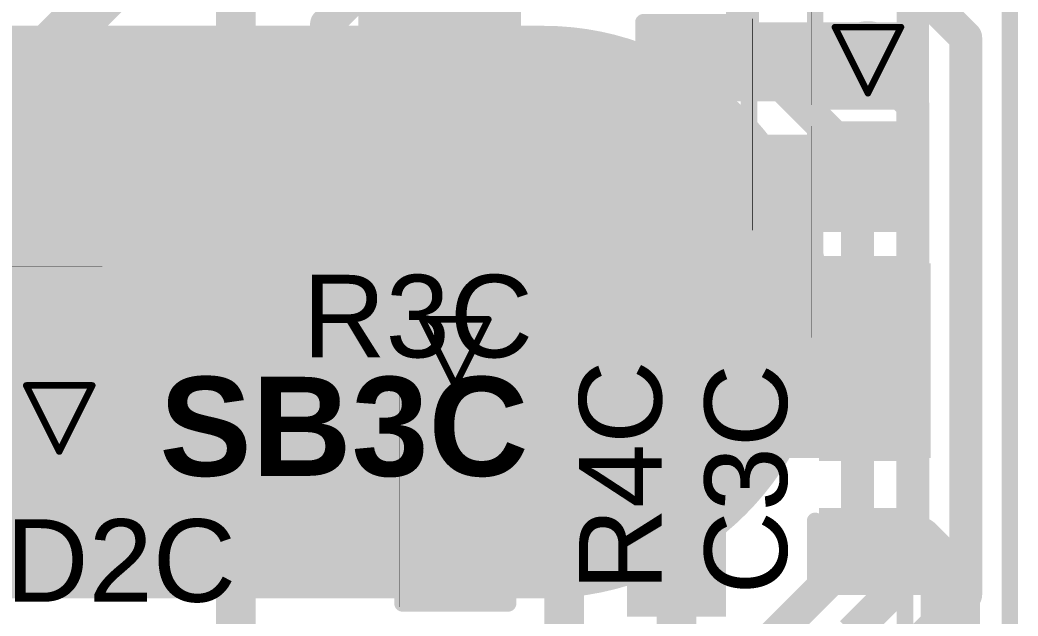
# Model space of a CAD drawing. Header units: inches. Extents: x -4.2 to 12.6, y -6.1 to 3.
# Drawn here: x -1.839 to -1.5366, y -4.9446 to -4.7641 of the extents above; entities that cross this region are included whole.
import ezdxf

# ---------------------------------------------------------------- set-up
doc = ezdxf.new("R2010")
doc.units = ezdxf.units.IN
doc.header["$MEASUREMENT"] = 0
for name, color, linetype in [('Board Outline', 216, 'Continuous'), ('Bottom Layer', 5, 'Continuous'), ('Bottom Overlay', 54, 'Continuous'), ('Bottom Paste', 16, 'Continuous'), ('Drill Drawing', 1, 'Continuous'), ('Flex_Ribbon Bottom Coverlay', 6, 'Continuous'), ('Flex_Ribbon Top Overlay', 2, 'Continuous'), ('Top Layer', 1, 'Continuous'), ('Top Paste', 8, 'Continuous'), ('Top Solder', 216, 'Continuous'), ('Via Holes', 16, 'Continuous')]:
    doc.layers.add(name, color=color, linetype=linetype)
doc.styles.add('Arial', font='', dxfattribs={"height": 0.2})
doc.styles.add('Arial_Bold', font='', dxfattribs={"height": 0.2})
doc.styles.get('Arial').set_extended_font_data('Arial')
doc.styles.get('Arial_Bold').set_extended_font_data('Arial', bold=True)

# ---------------------------------------------------------------- blocks, each defined once
blk = doc.blocks.new('14_TSSOP_40')
at = {"layer": 'Flex_Ribbon Top Overlay'}
blk.add_hatch(color=2, dxfattribs=at).paths.add_polyline_path([(-0.0840002, 0.0679998), (-0.0730002, 0.0679998), (-0.0730002, 0.0859998), (-0.0840002, 0.0859998)])
at = {"layer": 'Top Layer'}
for points in [[(-0.1299212, 0.08562995), (-0.0885826, 0.08562995), (-0.0885826, 0.06791345), (-0.1299212, 0.06791345)], [(0.0885827, 0.08562995), (0.1299213, 0.08562995), (0.1299213, 0.06791345), (0.0885827, 0.06791345)], [(-0.1299212, 0.06003935), (-0.0885826, 0.06003935), (-0.0885826, 0.04232285), (-0.1299212, 0.04232285)], [(0.0885827, 0.06003945), (0.1299213, 0.06003945), (0.1299213, 0.04232295), (0.0885827, 0.04232295)], [(-0.1299212, 0.03444885), (-0.0885826, 0.03444885), (-0.0885826, 0.01673235), (-0.1299212, 0.01673235)], [(0.0885827, 0.03444885), (0.1299213, 0.03444885), (0.1299213, 0.01673235), (0.0885827, 0.01673235)], [(-0.1299212, 0.00885825), (-0.0885826, 0.00885825), (-0.0885826, -0.00885825), (-0.1299212, -0.00885825)], [(0.0885827, 0.00885835), (0.1299213, 0.00885835), (0.1299213, -0.00885815), (0.0885827, -0.00885815)], [(-0.1299212, -0.01673225), (-0.0885826, -0.01673225), (-0.0885826, -0.03444875), (-0.1299212, -0.03444875)], [(0.0885827, -0.01673225), (0.1299213, -0.01673225), (0.1299213, -0.03444875), (0.0885827, -0.03444875)], [(-0.1299212, -0.04232285), (-0.0885826, -0.04232285), (-0.0885826, -0.06003935), (-0.1299212, -0.06003935)], [(0.0885827, -0.04232275), (0.1299213, -0.04232275), (0.1299213, -0.06003925), (0.0885827, -0.06003925)], [(-0.1299212, -0.06791335), (-0.0885826, -0.06791335), (-0.0885826, -0.08562985), (-0.1299212, -0.08562985)], [(0.0885827, -0.06791335), (0.1299213, -0.06791335), (0.1299213, -0.08562985), (0.0885827, -0.08562985)]]:
    blk.add_hatch(color=1, dxfattribs=at).paths.add_polyline_path(points)
at = {"layer": 'Top Paste'}
for points in [[(-0.1299212, 0.08562995), (-0.0885826, 0.08562995), (-0.0885826, 0.06791345), (-0.1299212, 0.06791345)], [(0.0885827, 0.08562995), (0.1299213, 0.08562995), (0.1299213, 0.06791345), (0.0885827, 0.06791345)], [(-0.1299212, 0.06003935), (-0.0885826, 0.06003935), (-0.0885826, 0.04232285), (-0.1299212, 0.04232285)], [(0.0885827, 0.06003945), (0.1299213, 0.06003945), (0.1299213, 0.04232295), (0.0885827, 0.04232295)], [(-0.1299212, 0.03444885), (-0.0885826, 0.03444885), (-0.0885826, 0.01673235), (-0.1299212, 0.01673235)], [(0.0885827, 0.03444885), (0.1299213, 0.03444885), (0.1299213, 0.01673235), (0.0885827, 0.01673235)], [(-0.1299212, 0.00885825), (-0.0885826, 0.00885825), (-0.0885826, -0.00885825), (-0.1299212, -0.00885825)], [(0.0885827, 0.00885835), (0.1299213, 0.00885835), (0.1299213, -0.00885815), (0.0885827, -0.00885815)], [(-0.1299212, -0.01673225), (-0.0885826, -0.01673225), (-0.0885826, -0.03444875), (-0.1299212, -0.03444875)], [(0.0885827, -0.01673225), (0.1299213, -0.01673225), (0.1299213, -0.03444875), (0.0885827, -0.03444875)], [(-0.1299212, -0.04232285), (-0.0885826, -0.04232285), (-0.0885826, -0.06003935), (-0.1299212, -0.06003935)], [(0.0885827, -0.04232275), (0.1299213, -0.04232275), (0.1299213, -0.06003925), (0.0885827, -0.06003925)], [(-0.1299212, -0.06791335), (-0.0885826, -0.06791335), (-0.0885826, -0.08562985), (-0.1299212, -0.08562985)], [(0.0885827, -0.06791335), (0.1299213, -0.06791335), (0.1299213, -0.08562985), (0.0885827, -0.08562985)]]:
    blk.add_hatch(color=8, dxfattribs=at).paths.add_polyline_path(points)
at = {"layer": 'Top Solder'}
for points in [[(-0.1339212, 0.08962995), (-0.0845826, 0.08962995), (-0.0845826, 0.06391345), (-0.1339212, 0.06391345)], [(-0.1339212, 0.08962995), (-0.0845826, 0.08962995), (-0.0845826, 0.06391345), (-0.1339212, 0.06391345)], [(0.0845827, 0.08962995), (0.1339213, 0.08962995), (0.1339213, 0.06391345), (0.0845827, 0.06391345)], [(0.0845827, 0.08962995), (0.1339213, 0.08962995), (0.1339213, 0.06391345), (0.0845827, 0.06391345)], [(-0.1339212, 0.06403935), (-0.0845826, 0.06403935), (-0.0845826, 0.03832285), (-0.1339212, 0.03832285)], [(-0.1339212, 0.06403935), (-0.0845826, 0.06403935), (-0.0845826, 0.03832285), (-0.1339212, 0.03832285)], [(0.0845827, 0.06403945), (0.1339213, 0.06403945), (0.1339213, 0.03832295), (0.0845827, 0.03832295)], [(0.0845827, 0.06403945), (0.1339213, 0.06403945), (0.1339213, 0.03832295), (0.0845827, 0.03832295)], [(-0.1339212, 0.03844885), (-0.0845826, 0.03844885), (-0.0845826, 0.01273235), (-0.1339212, 0.01273235)], [(-0.1339212, 0.03844885), (-0.0845826, 0.03844885), (-0.0845826, 0.01273235), (-0.1339212, 0.01273235)], [(0.0845827, 0.03844885), (0.1339213, 0.03844885), (0.1339213, 0.01273235), (0.0845827, 0.01273235)], [(0.0845827, 0.03844885), (0.1339213, 0.03844885), (0.1339213, 0.01273235), (0.0845827, 0.01273235)], [(-0.1339212, 0.01285825), (-0.0845826, 0.01285825), (-0.0845826, -0.01285825), (-0.1339212, -0.01285825)], [(-0.1339212, 0.01285825), (-0.0845826, 0.01285825), (-0.0845826, -0.01285825), (-0.1339212, -0.01285825)], [(0.0845827, 0.01285835), (0.1339213, 0.01285835), (0.1339213, -0.01285815), (0.0845827, -0.01285815)], [(0.0845827, 0.01285835), (0.1339213, 0.01285835), (0.1339213, -0.01285815), (0.0845827, -0.01285815)], [(-0.1339212, -0.01273225), (-0.0845826, -0.01273225), (-0.0845826, -0.03844875), (-0.1339212, -0.03844875)], [(-0.1339212, -0.01273225), (-0.0845826, -0.01273225), (-0.0845826, -0.03844875), (-0.1339212, -0.03844875)], [(0.0845827, -0.01273225), (0.1339213, -0.01273225), (0.1339213, -0.03844875), (0.0845827, -0.03844875)], [(0.0845827, -0.01273225), (0.1339213, -0.01273225), (0.1339213, -0.03844875), (0.0845827, -0.03844875)], [(-0.1339212, -0.03832285), (-0.0845826, -0.03832285), (-0.0845826, -0.06403935), (-0.1339212, -0.06403935)], [(-0.1339212, -0.03832285), (-0.0845826, -0.03832285), (-0.0845826, -0.06403935), (-0.1339212, -0.06403935)], [(0.0845827, -0.03832275), (0.1339213, -0.03832275), (0.1339213, -0.06403925), (0.0845827, -0.06403925)], [(0.0845827, -0.03832275), (0.1339213, -0.03832275), (0.1339213, -0.06403925), (0.0845827, -0.06403925)], [(-0.1339212, -0.06391335), (-0.0845826, -0.06391335), (-0.0845826, -0.08962985), (-0.1339212, -0.08962985)], [(-0.1339212, -0.06391335), (-0.0845826, -0.06391335), (-0.0845826, -0.08962985), (-0.1339212, -0.08962985)], [(0.0845827, -0.06391335), (0.1339213, -0.06391335), (0.1339213, -0.08962985), (0.0845827, -0.08962985)], [(0.0845827, -0.06391335), (0.1339213, -0.06391335), (0.1339213, -0.08962985), (0.0845827, -0.08962985)]]:
    blk.add_hatch(color=216, dxfattribs=at).paths.add_polyline_path(points)
at = {"layer": 'Flex_Ribbon Top Overlay'}
for points, const_width in [([(-0.09, 0.1), (-0.09, 0.092)], 0.005), ([(0.0900001, 0.1), (-0.09, 0.1)], 0.005), ([(0.0900001, 0.1), (0.0900001, 0.092)], 0.005), ([(-0.141, 0.082), (-0.141, 0.072)], 0.007874), ([(-0.136, 0.077), (-0.141, 0.082)], 0.007874), ([(-0.136, 0.077), (-0.141, 0.072)], 0.007874), ([(-0.09, -0.0919999), (-0.09, -0.0999999)], 0.005), ([(0.0900001, -0.0919999), (0.0900001, -0.0999999)], 0.005), ([(0.0900001, -0.0999999), (-0.09, -0.0999999)], 0.005)]:
    blk.add_lwpolyline(points, dxfattribs=dict(at, const_width=const_width))
for points, const_width in [([(-0.09125, 0.1, 1), (-0.08875, 0.1, 1)], 0.0025), ([(-0.09125, 0.1, 1), (-0.08875, 0.1, 1)], 0.0025), ([(0.0887501, 0.1, 1), (0.0912501, 0.1, 1)], 0.0025), ([(0.0887501, 0.1, 1), (0.0912501, 0.1, 1)], 0.0025), ([(-0.09125, 0.092, 1), (-0.08875, 0.092, 1)], 0.0025), ([(0.0887501, 0.092, 1), (0.0912501, 0.092, 1)], 0.0025), ([(-0.1429685, 0.082, 1), (-0.1390315, 0.082, 1)], 0.003937), ([(-0.1429685, 0.082, 1), (-0.1390315, 0.082, 1)], 0.003937), ([(-0.1379685, 0.077, 1), (-0.1340315, 0.077, 1)], 0.003937), ([(-0.1379685, 0.077, 1), (-0.1340315, 0.077, 1)], 0.003937), ([(-0.1429685, 0.072, 1), (-0.1390315, 0.072, 1)], 0.003937), ([(-0.1429685, 0.072, 1), (-0.1390315, 0.072, 1)], 0.003937), ([(-0.09125, -0.0919999, 1), (-0.08875, -0.0919999, 1)], 0.0025), ([(0.0887501, -0.0919999, 1), (0.0912501, -0.0919999, 1)], 0.0025), ([(-0.09125, -0.0999999, 1), (-0.08875, -0.0999999, 1)], 0.0025), ([(-0.09125, -0.0999999, 1), (-0.08875, -0.0999999, 1)], 0.0025), ([(0.0887501, -0.0999999, 1), (0.0912501, -0.0999999, 1)], 0.0025), ([(0.0887501, -0.0999999, 1), (0.0912501, -0.0999999, 1)], 0.0025)]:
    blk.add_lwpolyline(points, format="xyb", close=True, dxfattribs=dict(at, const_width=const_width))
blk = doc.blocks.new('S______B______0402_82')
at = {"layer": 'Top Layer'}
for points in [[(-0.0275, -0.0125), (-0.0275, 0.0125), (-0.0095, 0.0125), (-0.0095, -0.0125)], [(0.0095, -0.0125), (0.0095, 0.0125), (0.0275, 0.0125), (0.0275, -0.0125)]]:
    blk.add_hatch(color=1, dxfattribs=at).paths.add_polyline_path(points)
at = {"layer": 'Top Paste'}
for points in [[(-0.0275, -0.0125), (-0.0275, 0.0125), (-0.0095, 0.0125), (-0.0095, -0.0125)], [(0.0095, -0.0125), (0.0095, 0.0125), (0.0275, 0.0125), (0.0275, -0.0125)]]:
    blk.add_hatch(color=8, dxfattribs=at).paths.add_polyline_path(points)
at = {"layer": 'Top Solder'}
for points in [[(-0.0296654, -0.0146654), (-0.0296654, 0.0146654), (-0.0073346, 0.0146654), (-0.0073346, -0.0146654)], [(-0.0296654, -0.0146654), (-0.0296654, 0.0146654), (-0.0073346, 0.0146654), (-0.0073346, -0.0146654)], [(0.0073346, -0.0146654), (0.0073346, 0.0146654), (0.0296654, 0.0146654), (0.0296654, -0.0146654)], [(0.0073346, -0.0146654), (0.0073346, 0.0146654), (0.0296654, 0.0146654), (0.0296654, -0.0146654)]]:
    blk.add_hatch(color=216, dxfattribs=at).paths.add_polyline_path(points)
at = {"layer": 'Flex_Ribbon Top Overlay'}
for points, const_width in [([(-0.031, 0.016), (-0.031, -0.016)], 0.005), ([(0.031, 0.016), (-0.031, 0.016)], 0.005), ([(0.031, 0.016), (0.031, -0.016)], 0.005), ([(0.031, -0.016), (-0.031, -0.016)], 0.005), ([(0.032, -0.017), (-0.032, -0.017)], 0.000127)]:
    blk.add_lwpolyline(points, dxfattribs=dict(at, const_width=const_width))
for points, const_width in [([(-0.03225, 0.016, 1), (-0.02975, 0.016, 1)], 0.0025), ([(-0.03225, 0.016, 1), (-0.02975, 0.016, 1)], 0.0025), ([(0.02975, 0.016, 1), (0.03225, 0.016, 1)], 0.0025), ([(0.02975, 0.016, 1), (0.03225, 0.016, 1)], 0.0025), ([(-0.03225, -0.016, 1), (-0.02975, -0.016, 1)], 0.0025), ([(-0.03225, -0.016, 1), (-0.02975, -0.016, 1)], 0.0025), ([(0.02975, -0.016, 1), (0.03225, -0.016, 1)], 0.0025), ([(0.02975, -0.016, 1), (0.03225, -0.016, 1)], 0.0025), ([(-0.0320317, -0.017, 1), (-0.0319683, -0.017, 1)], 6.35e-05), ([(0.0319683, -0.017, 1), (0.0320317, -0.017, 1)], 6.35e-05)]:
    blk.add_lwpolyline(points, format="xyb", close=True, dxfattribs=dict(at, const_width=const_width))
blk = doc.blocks.new('S______B______0402_89')
at = {"layer": 'Top Layer'}
for points in [[(-0.0275, -0.0125), (-0.0275, 0.0125), (-0.0095, 0.0125), (-0.0095, -0.0125)], [(0.0095, -0.0125), (0.0095, 0.0125), (0.0275, 0.0125), (0.0275, -0.0125)]]:
    blk.add_hatch(color=1, dxfattribs=at).paths.add_polyline_path(points)
at = {"layer": 'Top Paste'}
for points in [[(-0.0275, -0.0125), (-0.0275, 0.0125), (-0.0095, 0.0125), (-0.0095, -0.0125)], [(0.0095, -0.0125), (0.0095, 0.0125), (0.0275, 0.0125), (0.0275, -0.0125)]]:
    blk.add_hatch(color=8, dxfattribs=at).paths.add_polyline_path(points)
at = {"layer": 'Top Solder'}
for points in [[(-0.0296654, -0.0146654), (-0.0296654, 0.0146654), (-0.0073346, 0.0146654), (-0.0073346, -0.0146654)], [(-0.0296654, -0.0146654), (-0.0296654, 0.0146654), (-0.0073346, 0.0146654), (-0.0073346, -0.0146654)], [(0.0073346, -0.0146654), (0.0073346, 0.0146654), (0.0296654, 0.0146654), (0.0296654, -0.0146654)], [(0.0073346, -0.0146654), (0.0073346, 0.0146654), (0.0296654, 0.0146654), (0.0296654, -0.0146654)]]:
    blk.add_hatch(color=216, dxfattribs=at).paths.add_polyline_path(points)
at = {"layer": 'Flex_Ribbon Top Overlay'}
for points, const_width in [([(-0.031, -0.016), (-0.031, 0.016)], 0.005), ([(0.031, 0.016), (-0.031, 0.016)], 0.005), ([(0.031, -0.016), (0.031, 0.016)], 0.005), ([(0.031, -0.016), (-0.031, -0.016)], 0.005), ([(0.032, -0.017), (-0.032, -0.017)], 0.000127)]:
    blk.add_lwpolyline(points, dxfattribs=dict(at, const_width=const_width))
for points, const_width in [([(-0.03225, 0.016, 1), (-0.02975, 0.016, 1)], 0.0025), ([(-0.03225, 0.016, 1), (-0.02975, 0.016, 1)], 0.0025), ([(0.02975, 0.016, 1), (0.03225, 0.016, 1)], 0.0025), ([(0.02975, 0.016, 1), (0.03225, 0.016, 1)], 0.0025), ([(-0.03225, -0.016, 1), (-0.02975, -0.016, 1)], 0.0025), ([(-0.03225, -0.016, 1), (-0.02975, -0.016, 1)], 0.0025), ([(0.02975, -0.016, 1), (0.03225, -0.016, 1)], 0.0025), ([(0.02975, -0.016, 1), (0.03225, -0.016, 1)], 0.0025), ([(-0.0320317, -0.017, 1), (-0.0319683, -0.017, 1)], 6.35e-05), ([(0.0319683, -0.017, 1), (0.0320317, -0.017, 1)], 6.35e-05)]:
    blk.add_lwpolyline(points, format="xyb", close=True, dxfattribs=dict(at, const_width=const_width))
blk = doc.blocks.new('R___0402_159')
at = {"layer": 'Top Layer'}
for points in [[(-0.0275, -0.0125), (-0.0275, 0.0125), (-0.0095, 0.0125), (-0.0095, -0.0125)], [(0.0095, -0.0125), (0.0095, 0.0125), (0.0275, 0.0125), (0.0275, -0.0125)]]:
    blk.add_hatch(color=1, dxfattribs=at).paths.add_polyline_path(points)
at = {"layer": 'Top Paste'}
for points in [[(-0.0275, -0.0125), (-0.0275, 0.0125), (-0.0095, 0.0125), (-0.0095, -0.0125)], [(0.0095, -0.0125), (0.0095, 0.0125), (0.0275, 0.0125), (0.0275, -0.0125)]]:
    blk.add_hatch(color=8, dxfattribs=at).paths.add_polyline_path(points)
at = {"layer": 'Top Solder'}
for points in [[(-0.0296654, -0.0146654), (-0.0296654, 0.0146654), (-0.0073346, 0.0146654), (-0.0073346, -0.0146654)], [(-0.0296654, -0.0146654), (-0.0296654, 0.0146654), (-0.0073346, 0.0146654), (-0.0073346, -0.0146654)], [(0.0073346, -0.0146654), (0.0073346, 0.0146654), (0.0296654, 0.0146654), (0.0296654, -0.0146654)], [(0.0073346, -0.0146654), (0.0073346, 0.0146654), (0.0296654, 0.0146654), (0.0296654, -0.0146654)]]:
    blk.add_hatch(color=216, dxfattribs=at).paths.add_polyline_path(points)
at = {"layer": 'Flex_Ribbon Top Overlay'}
for points, const_width in [([(-0.031, -0.016), (-0.031, 0.016)], 0.005), ([(0.031, 0.016), (-0.031, 0.016)], 0.005), ([(0.031, -0.016), (0.031, 0.016)], 0.005), ([(0.031, -0.016), (-0.031, -0.016)], 0.005), ([(0.032, -0.017), (-0.032, -0.017)], 0.000127)]:
    blk.add_lwpolyline(points, dxfattribs=dict(at, const_width=const_width))
for points, const_width in [([(-0.03225, 0.016, 1), (-0.02975, 0.016, 1)], 0.0025), ([(-0.03225, 0.016, 1), (-0.02975, 0.016, 1)], 0.0025), ([(0.02975, 0.016, 1), (0.03225, 0.016, 1)], 0.0025), ([(0.02975, 0.016, 1), (0.03225, 0.016, 1)], 0.0025), ([(-0.03225, -0.016, 1), (-0.02975, -0.016, 1)], 0.0025), ([(-0.03225, -0.016, 1), (-0.02975, -0.016, 1)], 0.0025), ([(0.02975, -0.016, 1), (0.03225, -0.016, 1)], 0.0025), ([(0.02975, -0.016, 1), (0.03225, -0.016, 1)], 0.0025), ([(-0.0320317, -0.017, 1), (-0.0319683, -0.017, 1)], 6.35e-05), ([(0.0319683, -0.017, 1), (0.0320317, -0.017, 1)], 6.35e-05)]:
    blk.add_lwpolyline(points, format="xyb", close=True, dxfattribs=dict(at, const_width=const_width))
blk = doc.blocks.new('R___0402_166')
at = {"layer": 'Top Layer'}
for points in [[(-0.0275, -0.0125), (-0.0275, 0.0125), (-0.0095, 0.0125), (-0.0095, -0.0125)], [(0.0095, -0.0125), (0.0095, 0.0125), (0.0275, 0.0125), (0.0275, -0.0125)]]:
    blk.add_hatch(color=1, dxfattribs=at).paths.add_polyline_path(points)
at = {"layer": 'Top Paste'}
for points in [[(-0.0275, -0.0125), (-0.0275, 0.0125), (-0.0095, 0.0125), (-0.0095, -0.0125)], [(0.0095, -0.0125), (0.0095, 0.0125), (0.0275, 0.0125), (0.0275, -0.0125)]]:
    blk.add_hatch(color=8, dxfattribs=at).paths.add_polyline_path(points)
at = {"layer": 'Top Solder'}
for points in [[(-0.0296654, -0.0146654), (-0.0296654, 0.0146654), (-0.0073346, 0.0146654), (-0.0073346, -0.0146654)], [(-0.0296654, -0.0146654), (-0.0296654, 0.0146654), (-0.0073346, 0.0146654), (-0.0073346, -0.0146654)], [(0.0073346, -0.0146654), (0.0073346, 0.0146654), (0.0296654, 0.0146654), (0.0296654, -0.0146654)], [(0.0073346, -0.0146654), (0.0073346, 0.0146654), (0.0296654, 0.0146654), (0.0296654, -0.0146654)]]:
    blk.add_hatch(color=216, dxfattribs=at).paths.add_polyline_path(points)
at = {"layer": 'Flex_Ribbon Top Overlay'}
for points, const_width in [([(-0.031, 0.016), (-0.031, -0.016)], 0.005), ([(-0.031, 0.016), (0.031, 0.016)], 0.005), ([(0.031, 0.016), (0.031, -0.016)], 0.005), ([(-0.031, -0.016), (0.031, -0.016)], 0.005), ([(-0.032, -0.017), (0.032, -0.017)], 0.000127)]:
    blk.add_lwpolyline(points, dxfattribs=dict(at, const_width=const_width))
for points, const_width in [([(-0.03225, 0.016, 1), (-0.02975, 0.016, 1)], 0.0025), ([(-0.03225, 0.016, 1), (-0.02975, 0.016, 1)], 0.0025), ([(0.02975, 0.016, 1), (0.03225, 0.016, 1)], 0.0025), ([(0.02975, 0.016, 1), (0.03225, 0.016, 1)], 0.0025), ([(-0.03225, -0.016, 1), (-0.02975, -0.016, 1)], 0.0025), ([(-0.03225, -0.016, 1), (-0.02975, -0.016, 1)], 0.0025), ([(0.02975, -0.016, 1), (0.03225, -0.016, 1)], 0.0025), ([(0.02975, -0.016, 1), (0.03225, -0.016, 1)], 0.0025), ([(-0.0320317, -0.017, 1), (-0.0319683, -0.017, 1)], 6.35e-05), ([(0.0319683, -0.017, 1), (0.0320317, -0.017, 1)], 6.35e-05)]:
    blk.add_lwpolyline(points, format="xyb", close=True, dxfattribs=dict(at, const_width=const_width))
blk = doc.blocks.new('R___0402_173')
at = {"layer": 'Top Layer'}
for points in [[(-0.0275, -0.0125), (-0.0275, 0.0125), (-0.0095, 0.0125), (-0.0095, -0.0125)], [(0.0095, -0.0125), (0.0095, 0.0125), (0.0275, 0.0125), (0.0275, -0.0125)]]:
    blk.add_hatch(color=1, dxfattribs=at).paths.add_polyline_path(points)
at = {"layer": 'Top Paste'}
for points in [[(-0.0275, -0.0125), (-0.0275, 0.0125), (-0.0095, 0.0125), (-0.0095, -0.0125)], [(0.0095, -0.0125), (0.0095, 0.0125), (0.0275, 0.0125), (0.0275, -0.0125)]]:
    blk.add_hatch(color=8, dxfattribs=at).paths.add_polyline_path(points)
at = {"layer": 'Top Solder'}
for points in [[(-0.0296654, -0.0146654), (-0.0296654, 0.0146654), (-0.0073346, 0.0146654), (-0.0073346, -0.0146654)], [(-0.0296654, -0.0146654), (-0.0296654, 0.0146654), (-0.0073346, 0.0146654), (-0.0073346, -0.0146654)], [(0.0073346, -0.0146654), (0.0073346, 0.0146654), (0.0296654, 0.0146654), (0.0296654, -0.0146654)], [(0.0073346, -0.0146654), (0.0073346, 0.0146654), (0.0296654, 0.0146654), (0.0296654, -0.0146654)]]:
    blk.add_hatch(color=216, dxfattribs=at).paths.add_polyline_path(points)
at = {"layer": 'Flex_Ribbon Top Overlay'}
for points, const_width in [([(-0.031, -0.016), (-0.031, 0.016)], 0.005), ([(0.031, 0.016), (-0.031, 0.016)], 0.005), ([(0.031, -0.016), (0.031, 0.016)], 0.005), ([(0.031, -0.016), (-0.031, -0.016)], 0.005), ([(0.032, -0.017), (-0.032, -0.017)], 0.000127)]:
    blk.add_lwpolyline(points, dxfattribs=dict(at, const_width=const_width))
for points, const_width in [([(-0.03225, 0.016, 1), (-0.02975, 0.016, 1)], 0.0025), ([(-0.03225, 0.016, 1), (-0.02975, 0.016, 1)], 0.0025), ([(0.02975, 0.016, 1), (0.03225, 0.016, 1)], 0.0025), ([(0.02975, 0.016, 1), (0.03225, 0.016, 1)], 0.0025), ([(-0.03225, -0.016, 1), (-0.02975, -0.016, 1)], 0.0025), ([(-0.03225, -0.016, 1), (-0.02975, -0.016, 1)], 0.0025), ([(0.02975, -0.016, 1), (0.03225, -0.016, 1)], 0.0025), ([(0.02975, -0.016, 1), (0.03225, -0.016, 1)], 0.0025), ([(-0.0320317, -0.017, 1), (-0.0319683, -0.017, 1)], 6.35e-05), ([(0.0319683, -0.017, 1), (0.0320317, -0.017, 1)], 6.35e-05)]:
    blk.add_lwpolyline(points, format="xyb", close=True, dxfattribs=dict(at, const_width=const_width))
blk = doc.blocks.new('_EMG________B_201')
at = {"layer": 'Bottom Layer'}
h = blk.add_hatch(color=5, dxfattribs=at)
edge = h.paths.add_edge_path()
edge.add_arc((-0.1141722, 0.0005045), 0.0826771, 90, 270)
edge.add_line((-0.1141722, -0.0821726), (0.1141744, -0.0821726))
edge.add_arc((0.1141744, 0.0005045), 0.0826771, 270, 450)
edge.add_line((0.1141744, 0.0831816), (-0.1141722, 0.0831816))
at = {"layer": 'Bottom Paste'}
h = blk.add_hatch(color=16, dxfattribs=at)
edge = h.paths.add_edge_path()
edge.add_arc((-0.1141722, 0.0005045), 0.0826771, 90, 270)
edge.add_line((-0.1141722, -0.0821726), (0.1141744, -0.0821726))
edge.add_arc((0.1141744, 0.0005045), 0.0826771, 270, 450)
edge.add_line((0.1141744, 0.0831816), (-0.1141722, 0.0831816))
at = {"layer": 'Flex_Ribbon Bottom Coverlay'}
h = blk.add_hatch(color=6, dxfattribs=at)
edge = h.paths.add_edge_path()
edge.add_arc((-0.1141722, 0.0005045), 0.0866771, 90, 270)
edge.add_line((-0.1141722, -0.0861726), (0.1141744, -0.0861726))
edge.add_arc((0.1141744, 0.0005045), 0.0866771, 270, 450)
edge.add_line((0.1141744, 0.0871816), (-0.1141722, 0.0871816))
h = blk.add_hatch(color=6, dxfattribs=at)
edge = h.paths.add_edge_path()
edge.add_arc((-0.1141722, 0.0005045), 0.0866771, 90, 270)
edge.add_line((-0.1141722, -0.0861726), (0.1141744, -0.0861726))
edge.add_arc((0.1141744, 0.0005045), 0.0866771, 270, 450)
edge.add_line((0.1141744, 0.0871816), (-0.1141722, 0.0871816))
at = {"layer": 'Bottom Overlay', "const_width": 0.005}
blk.add_lwpolyline([(0.2237505, -0.4317177), (0.2237505, 0.4317242)], dxfattribs=at)
blk = doc.blocks.new('C___0402_250')
at = {"layer": 'Top Layer'}
for points in [[(-0.0275, -0.0125), (-0.0275, 0.0125), (-0.0095, 0.0125), (-0.0095, -0.0125)], [(0.0095, -0.0125), (0.0095, 0.0125), (0.0275, 0.0125), (0.0275, -0.0125)]]:
    blk.add_hatch(color=1, dxfattribs=at).paths.add_polyline_path(points)
at = {"layer": 'Top Paste'}
for points in [[(-0.0275, -0.0125), (-0.0275, 0.0125), (-0.0095, 0.0125), (-0.0095, -0.0125)], [(0.0095, -0.0125), (0.0095, 0.0125), (0.0275, 0.0125), (0.0275, -0.0125)]]:
    blk.add_hatch(color=8, dxfattribs=at).paths.add_polyline_path(points)
at = {"layer": 'Top Solder'}
for points in [[(-0.0298622, -0.0148622), (-0.0298622, 0.0148622), (-0.0071378, 0.0148622), (-0.0071378, -0.0148622)], [(-0.0298622, -0.0148622), (-0.0298622, 0.0148622), (-0.0071378, 0.0148622), (-0.0071378, -0.0148622)], [(0.0071378, -0.0148622), (0.0071378, 0.0148622), (0.0298622, 0.0148622), (0.0298622, -0.0148622)], [(0.0071378, -0.0148622), (0.0071378, 0.0148622), (0.0298622, 0.0148622), (0.0298622, -0.0148622)]]:
    blk.add_hatch(color=216, dxfattribs=at).paths.add_polyline_path(points)
at = {"layer": 'Flex_Ribbon Top Overlay', "const_width": 0.005}
for points in [[(-0.031, 0.016), (-0.011, 0.016)], [(-0.031, 0.016), (-0.031, -0.016)], [(0.011, 0.016), (0.031, 0.016)], [(0.031, 0.016), (0.031, -0.016)], [(-0.031, -0.016), (-0.011, -0.016)], [(0.011, -0.016), (0.031, -0.016)]]:
    blk.add_lwpolyline(points, dxfattribs=at)
at = {"layer": 'Flex_Ribbon Top Overlay', "const_width": 0.0025}
for points in [[(-0.03225, 0.016, 1), (-0.02975, 0.016, 1)], [(-0.03225, 0.016, 1), (-0.02975, 0.016, 1)], [(-0.01225, 0.016, 1), (-0.00975, 0.016, 1)], [(0.00975, 0.016, 1), (0.01225, 0.016, 1)], [(0.02975, 0.016, 1), (0.03225, 0.016, 1)], [(0.02975, 0.016, 1), (0.03225, 0.016, 1)], [(-0.03225, -0.016, 1), (-0.02975, -0.016, 1)], [(-0.03225, -0.016, 1), (-0.02975, -0.016, 1)], [(-0.01225, -0.016, 1), (-0.00975, -0.016, 1)], [(0.00975, -0.016, 1), (0.01225, -0.016, 1)], [(0.02975, -0.016, 1), (0.03225, -0.016, 1)], [(0.02975, -0.016, 1), (0.03225, -0.016, 1)]]:
    blk.add_lwpolyline(points, format="xyb", close=True, dxfattribs=at)

msp = doc.modelspace()

# ---------------------------------------------------------------- hatches: boundary and pattern name
at = {"layer": 'Bottom Layer'}
h = msp.add_hatch(color=5, dxfattribs=at)
edge = h.paths.add_edge_path()
edge.add_arc((-1.5821129, -4.7762842), 0.011811, 0, 360)
h = msp.add_hatch(color=5, dxfattribs=at)
edge = h.paths.add_edge_path()
edge.add_arc((-1.7071328, -4.8647842), 0.011811, 0, 360)
h = msp.add_hatch(color=5, dxfattribs=at)
edge = h.paths.add_edge_path()
edge.add_arc((-1.8271328, -4.8847842), 0.011811, 0, 360)
at = {"layer": 'Top Layer'}
for points in [[(-1.6501328, -4.7887842), (-1.5671328, -4.7887842), (-1.5671328, -4.7647842), (-1.6501328, -4.7647842)], [(-1.655113, -4.8282842), (-1.566113, -4.8282842), (-1.566113, -4.7987842), (-1.655113, -4.7987842)], [(-1.655113, -4.9447842), (-1.625113, -4.9447842), (-1.625113, -4.7987842), (-1.655113, -4.7987842)], [(-1.6101129, -4.8577842), (-1.5631129, -4.8577842), (-1.5631129, -4.8377842), (-1.6101129, -4.8377842)], [(-1.6101129, -4.8967842), (-1.5631129, -4.8967842), (-1.5631129, -4.8377842), (-1.6101129, -4.8377842)], [(-1.7521328, -4.9377842), (-1.6921328, -4.9377842), (-1.6921328, -4.9117842), (-1.7521328, -4.9117842)]]:
    msp.add_hatch(color=1, dxfattribs=at).paths.add_polyline_path(points)
h = msp.add_hatch(color=1, dxfattribs=at)
edge = h.paths.add_edge_path()
edge.add_arc((-1.5821129, -4.7762842), 0.011811, 0, 360)
h = msp.add_hatch(color=1, dxfattribs=at)
edge = h.paths.add_edge_path()
edge.add_arc((-1.7071328, -4.8647842), 0.011811, 0, 360)
h = msp.add_hatch(color=1, dxfattribs=at)
edge = h.paths.add_edge_path()
edge.add_arc((-1.8271328, -4.8847842), 0.011811, 0, 360)
at = {"layer": 'Via Holes'}
h = msp.add_hatch(color=7, dxfattribs=at)
edge = h.paths.add_edge_path()
edge.add_arc((-1.5821129, -4.7762842), 0.0059055, 0, 360)
h = msp.add_hatch(color=7, dxfattribs=at)
edge = h.paths.add_edge_path()
edge.add_arc((-1.7071328, -4.8647842), 0.0059055, 0, 360)
h = msp.add_hatch(color=7, dxfattribs=at)
edge = h.paths.add_edge_path()
edge.add_arc((-1.8271328, -4.8847842), 0.0059055, 0, 360)

# ---------------------------------------------------------------- linework, layer by layer
at = {"layer": 'Board Outline', "const_width": 0.005}
msp.add_lwpolyline([(-1.5391342, -4.4233231), (-1.5391328, -5.2837858)], dxfattribs=at)
at = {"layer": 'Bottom Layer', "const_width": 0.01}
for points in [[(-1.6201328, -4.7717842), (-1.6201328, -4.7157842)], [(-1.5631328, -4.7587842), (-1.5524981, -4.7694189)], [(-1.5524981, -4.9381495), (-1.5524981, -4.7694189)], [(-1.6201328, -4.7717842), (-1.5852933, -4.8066237)], [(-1.5821129, -4.7762842), (-1.5684981, -4.789899)], [(-1.5684981, -4.9311495), (-1.5684981, -4.789899)], [(-1.5852933, -4.9253173), (-1.5852933, -4.8066237)], [(-1.6271328, -4.9671568), (-1.5852933, -4.9253173)], [(-1.5870525, -4.9497039), (-1.5684981, -4.9311495)], [(-1.5830854, -4.9687368), (-1.5524981, -4.9381495)]]:
    msp.add_lwpolyline(points, dxfattribs=at)
at = {"layer": 'Bottom Layer', "const_width": 0.005}
for points in [[(-1.5549981, -4.7694189, 1), (-1.5499981, -4.7694189, 1)], [(-1.5549981, -4.7694189, 1), (-1.5499981, -4.7694189, 1)], [(-1.6226328, -4.7717842, 1), (-1.6176328, -4.7717842, 1)], [(-1.6226328, -4.7717842, 1), (-1.6176328, -4.7717842, 1)], [(-1.5846129, -4.7762842, 1), (-1.5796129, -4.7762842, 1)], [(-1.5709981, -4.789899, 1), (-1.5659981, -4.789899, 1)], [(-1.5709981, -4.789899, 1), (-1.5659981, -4.789899, 1)], [(-1.5877933, -4.8066237, 1), (-1.5827933, -4.8066237, 1)], [(-1.5877933, -4.8066237, 1), (-1.5827933, -4.8066237, 1)], [(-1.5877933, -4.9253173, 1), (-1.5827933, -4.9253173, 1)], [(-1.5877933, -4.9253173, 1), (-1.5827933, -4.9253173, 1)], [(-1.5709981, -4.9311495, 1), (-1.5659981, -4.9311495, 1)], [(-1.5709981, -4.9311495, 1), (-1.5659981, -4.9311495, 1)], [(-1.5549981, -4.9381495, 1), (-1.5499981, -4.9381495, 1)], [(-1.5549981, -4.9381495, 1), (-1.5499981, -4.9381495, 1)]]:
    msp.add_lwpolyline(points, format="xyb", close=True, dxfattribs=at)
at = {"layer": 'Drill Drawing', "const_width": 0.002}
for points in [[(-1.5921129, -4.7662842), (-1.5721129, -4.7662842)], [(-1.5921129, -4.7662842), (-1.5821129, -4.7862842)], [(-1.5821129, -4.7862842), (-1.5721129, -4.7662842)], [(-1.7171328, -4.8547842), (-1.6971328, -4.8547842)], [(-1.7171328, -4.8547842), (-1.7071328, -4.8747842)], [(-1.7071328, -4.8747842), (-1.6971328, -4.8547842)], [(-1.8371328, -4.8747842), (-1.8171328, -4.8747842)], [(-1.8371328, -4.8747842), (-1.8271328, -4.8947842)], [(-1.8271328, -4.8947842), (-1.8171328, -4.8747842)]]:
    msp.add_lwpolyline(points, dxfattribs=at)
at = {"layer": 'Drill Drawing', "const_width": 0.001}
for points in [[(-1.5926129, -4.7662842, 1), (-1.5916129, -4.7662842, 1)], [(-1.5926129, -4.7662842, 1), (-1.5916129, -4.7662842, 1)], [(-1.5726129, -4.7662842, 1), (-1.5716129, -4.7662842, 1)], [(-1.5726129, -4.7662842, 1), (-1.5716129, -4.7662842, 1)], [(-1.5826129, -4.7862842, 1), (-1.5816129, -4.7862842, 1)], [(-1.5826129, -4.7862842, 1), (-1.5816129, -4.7862842, 1)], [(-1.7176328, -4.8547842, 1), (-1.7166328, -4.8547842, 1)], [(-1.7176328, -4.8547842, 1), (-1.7166328, -4.8547842, 1)], [(-1.6976328, -4.8547842, 1), (-1.6966328, -4.8547842, 1)], [(-1.6976328, -4.8547842, 1), (-1.6966328, -4.8547842, 1)], [(-1.8376328, -4.8747842, 1), (-1.8366328, -4.8747842, 1)], [(-1.8376328, -4.8747842, 1), (-1.8366328, -4.8747842, 1)], [(-1.8176328, -4.8747842, 1), (-1.8166328, -4.8747842, 1)], [(-1.8176328, -4.8747842, 1), (-1.8166328, -4.8747842, 1)], [(-1.7076328, -4.8747842, 1), (-1.7066328, -4.8747842, 1)], [(-1.7076328, -4.8747842, 1), (-1.7066328, -4.8747842, 1)], [(-1.8276328, -4.8947842, 1), (-1.8266328, -4.8947842, 1)], [(-1.8276328, -4.8947842, 1), (-1.8266328, -4.8947842, 1)]]:
    msp.add_lwpolyline(points, format="xyb", close=True, dxfattribs=at)
at = {"layer": 'Top Layer'}
for points, const_width in [([(-1.8646328, -4.8074448), (-1.8081129, -4.7509249)], 0.015), ([(-1.7736328, -5.0347842), (-1.7736328, -4.7507842)], 0.012), ([(-1.7461328, -4.7653468), (-1.7393813, -4.7585953)], 0.01), ([(-1.7461328, -4.9184263), (-1.7461328, -4.7653468)], 0.01), ([(-1.7118611, -4.7809653), (-1.7108768, -4.7809653)], 0.01), ([(-1.7108768, -4.7809653), (-1.7107863, -4.7808748)], 0.01), ([(-1.7108768, -4.7809653), (-1.6753139, -4.7809653)], 0.01), ([(-1.6753139, -4.7809653), (-1.636054, -4.8202252)], 0.01), ([(-1.7118611, -4.8065559), (-1.6799907, -4.8065559)], 0.012), ([(-1.6799907, -4.8065559), (-1.6741328, -4.8124138)], 0.012), ([(-1.6741328, -4.9715086), (-1.6741328, -4.8124138)], 0.012), ([(-1.640113, -5.0057843), (-1.640113, -4.8357842)], 0.012), ([(-1.8271328, -4.8847842), (-1.8271328, -4.8582842)], 0.012), ([(-1.7071328, -4.8912842), (-1.7071328, -4.8647842)], 0.012), ([(-1.7461328, -4.9184263), (-1.7402749, -4.9242842)], 0.01), ([(-1.5821129, -4.9232842), (-1.567677, -4.9232842)], 0.018), ([(-1.567677, -4.9232842), (-1.5571328, -4.9338284)], 0.018), ([(-1.7402749, -4.9242842), (-1.7111328, -4.9242842)], 0.01), ([(-1.7111328, -4.9242842), (-1.7071328, -4.9282842)], 0.01), ([(-1.5571328, -5.0117842), (-1.5571328, -4.9338284)], 0.018)]:
    msp.add_lwpolyline(points, dxfattribs=dict(at, const_width=const_width))
for points, const_width in [([(-1.7486328, -4.7653468, 1), (-1.7436328, -4.7653468, 1)], 0.005), ([(-1.7486328, -4.7653468, 1), (-1.7436328, -4.7653468, 1)], 0.005), ([(-1.7143611, -4.7809653, 1), (-1.7093611, -4.7809653, 1)], 0.005), ([(-1.7133768, -4.7809653, 1), (-1.7083768, -4.7809653, 1)], 0.005), ([(-1.7133768, -4.7809653, 1), (-1.7083768, -4.7809653, 1)], 0.005), ([(-1.7133768, -4.7809653, 1), (-1.7083768, -4.7809653, 1)], 0.005), ([(-1.7132863, -4.7808748, 1), (-1.7082863, -4.7808748, 1)], 0.005), ([(-1.6778139, -4.7809653, 1), (-1.6728139, -4.7809653, 1)], 0.005), ([(-1.6778139, -4.7809653, 1), (-1.6728139, -4.7809653, 1)], 0.005), ([(-1.7148611, -4.8065559, 1), (-1.7088611, -4.8065559, 1)], 0.006), ([(-1.6829907, -4.8065559, 1), (-1.6769907, -4.8065559, 1)], 0.006), ([(-1.6829907, -4.8065559, 1), (-1.6769907, -4.8065559, 1)], 0.006), ([(-1.6771328, -4.8124138, 1), (-1.6711328, -4.8124138, 1)], 0.006), ([(-1.6771328, -4.8124138, 1), (-1.6711328, -4.8124138, 1)], 0.006), ([(-1.638554, -4.8202252, 1), (-1.633554, -4.8202252, 1)], 0.005), ([(-1.643113, -4.8357842, 1), (-1.637113, -4.8357842, 1)], 0.006), ([(-1.8301328, -4.8582842, 1), (-1.8241328, -4.8582842, 1)], 0.006), ([(-1.7101328, -4.8647842, 1), (-1.7041328, -4.8647842, 1)], 0.006), ([(-1.8301328, -4.8847842, 1), (-1.8241328, -4.8847842, 1)], 0.006), ([(-1.7101328, -4.8912842, 1), (-1.7041328, -4.8912842, 1)], 0.006), ([(-1.7486328, -4.9184263, 1), (-1.7436328, -4.9184263, 1)], 0.005), ([(-1.7486328, -4.9184263, 1), (-1.7436328, -4.9184263, 1)], 0.005), ([(-1.5866129, -4.9232842, 1), (-1.5776129, -4.9232842, 1)], 0.009), ([(-1.572177, -4.9232842, 1), (-1.563177, -4.9232842, 1)], 0.009), ([(-1.572177, -4.9232842, 1), (-1.563177, -4.9232842, 1)], 0.009), ([(-1.7427749, -4.9242842, 1), (-1.7377749, -4.9242842, 1)], 0.005), ([(-1.7427749, -4.9242842, 1), (-1.7377749, -4.9242842, 1)], 0.005), ([(-1.7136328, -4.9242842, 1), (-1.7086328, -4.9242842, 1)], 0.005), ([(-1.7136328, -4.9242842, 1), (-1.7086328, -4.9242842, 1)], 0.005), ([(-1.7096328, -4.9282842, 1), (-1.7046328, -4.9282842, 1)], 0.005), ([(-1.5616328, -4.9338284, 1), (-1.5526328, -4.9338284, 1)], 0.009), ([(-1.5616328, -4.9338284, 1), (-1.5526328, -4.9338284, 1)], 0.009)]:
    msp.add_lwpolyline(points, format="xyb", close=True, dxfattribs=dict(at, const_width=const_width))

# ---------------------------------------------------------------- block references
msp.add_blockref('_EMG________B_201', (-1.7946218, -4.8530502))
for name, p, rotation in [('14_TSSOP_40', (-1.8211128, -4.7297842), 180), ('R___0402_173', (-1.5821128, -4.7577842), 270), ('R___0402_166', (-1.6341328, -4.7957842), 90), ('R___0402_159', (-1.5821128, -4.8282842), 270), ('S______B______0402_82', (-1.8461328, -4.8557842), 180), ('C___0402_250', (-1.5821128, -4.9047842), 90), ('S______B______0402_89', (-1.7071328, -4.9097842), 270)]:
    msp.add_blockref(name, p, dxfattribs=dict(rotation=rotation))

# ---------------------------------------------------------------- texts
at = {"layer": 'Flex_Ribbon Top Overlay'}
for s, height, style, p in [('R3C', 0.025, 'Arial', (-1.7534553, -4.8662801)), ('SB3C', 0.03, 'Arial_Bold', (-1.7967723, -4.9021648)), ('D2C', 0.025, 'Arial', (-1.8434553, -4.9402801))]:
    msp.add_text(s, height=height, dxfattribs=dict(at, style=style)).set_placement(p)
at = {"layer": 'Flex_Ribbon Top Overlay', "style": 'Arial'}
for s, p in [('R4C', (-1.6446369, -4.9371067)), ('C3C', (-1.6066369, -4.9381067))]:
    msp.add_text(s, height=0.025, rotation=90, dxfattribs=at).set_placement(p)

doc.saveas('drawing.dxf')
